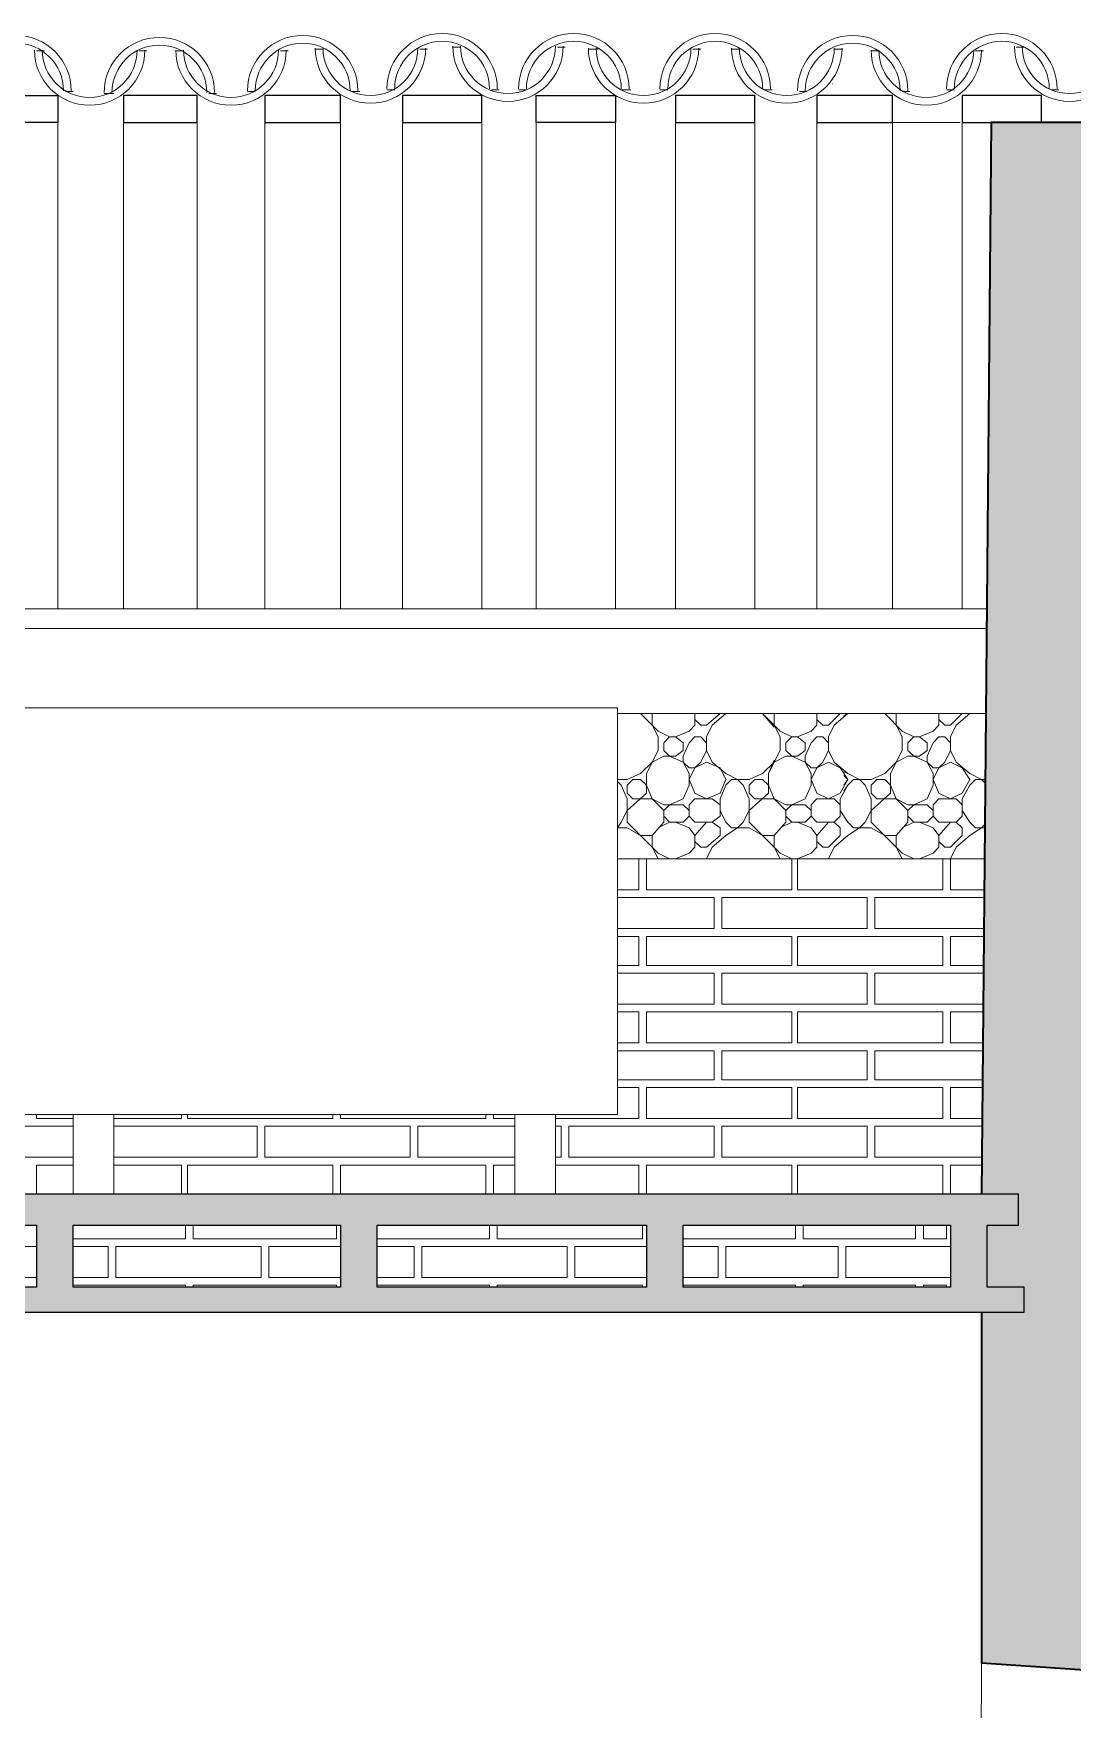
# Model space of a CAD drawing. Header units: millimetres. Extents: x 522330 to 539110, y -796875 to -790495.
# Drawn here: x 525977 to 527682, y -793246 to -790498 of the extents above; entities that cross this region are included whole.
import ezdxf

# ---------------------------------------------------------------- set-up
doc = ezdxf.new("R2010")
doc.units = ezdxf.units.MM
for name, color, linetype, lineweight in [('A-ALV-___-___-EXI', 250, 'Continuous', 35), ('A-COB-___-___-EXI', 250, 'Continuous', 25), ('A-PIS-___-___-EXI', 250, 'Continuous', 25), ('A-POR-___-___-EXI', 250, 'Continuous', 25)]:
    doc.layers.add(name, color=color, linetype=linetype, lineweight=lineweight)

msp = doc.modelspace()

# ---------------------------------------------------------------- hatches: boundary and pattern name
at = {"layer": 'A-ALV-___-___-EXI'}
h = msp.add_hatch(color=11, dxfattribs=at)
h.paths.add_polyline_path([(536442.5, -795696.4), (536884.2, -795696.4), (536884.2, -794733.6), (536690.3, -794733.6), (536442.5, -794743.1), (536442.5, -795693.3)])
h.paths.add_polyline_path([(523051.7, -795674.2), (523493.4, -795674.2), (523477.5, -794733.6), (523258.2, -794679.6), (523051.7, -794679.6), (523051.7, -794983.5)])
h.paths.add_polyline_path([(523255.1, -793246.4), (523477.5, -793233.7), (523477.5, -792595), (523407.6, -792595), (523408.1, -792553.7), (523477.5, -792553.7), (523477.5, -792452), (523413.9, -792452), (523413.9, -792401.2), (523477.5, -792401.2), (523477.5, -790621.7), (523042.2, -790621.7), (523048.5, -793246.4)])
h.paths.add_polyline_path([(536687.2, -793230.6), (536884.2, -793230.6), (536861.9, -790618.5), (536480.6, -790618.5), (536480.6, -792401.2), (536560.1, -792401.2), (536560.1, -792452), (536455.2, -792452), (536455.2, -792553.7), (536556.9, -792553.7), (536556.9, -792595), (536442.5, -792595), (536442.5, -793122.5), (536684, -793132)])
h.paths.add_polyline_path([(531977.8, -793192.4), (532213, -793192.4), (532422.7, -793176.5), (532422.7, -792595), (532324.2, -792595), (532324.9, -792553.7), (532394.1, -792553.7), (532394.1, -792452), (532327.4, -792452), (532327.5, -792401.2), (532394.1, -792401.2), (532394.1, -790643.9), (531984.2, -790643.9), (531979.5, -792538.7)])
h.paths.add_polyline_path([(527970.8, -793182.9), (527970.8, -792595), (527865.9, -792595), (527865.9, -792553.7), (527869.1, -792553.7), (527869.1, -792404.4), (527935.8, -792404.4), (527929.4, -790643.9), (527548.1, -790643.9), (527532.2, -792401.2), (527593.2, -792401.2), (527592.6, -792452), (527541.8, -792452), (527541.8, -792553.7), (527602.1, -792553.7), (527602.1, -792595), (527532.2, -792595), (527532.2, -793170.2), (527726.1, -793182.9)])
at = {"layer": 'A-PIS-___-___-EXI', "true_color": 0xc19a82}
h = msp.add_hatch(color=33, dxfattribs=at)
h.paths.add_polyline_path([(527602.1, -792595), (527602.1, -792553.7), (527541.8, -792553.7), (527541.8, -792452), (527593.2, -792452), (527593.2, -792401.2), (523413.9, -792401.2), (523413.9, -792452), (523477.5, -792452), (523477.5, -792553.7), (523407.4, -792553.7), (523408.1, -792595), (527488.6, -792595)])
h.paths.add_polyline_path([(523979.6, -792553.7), (523537.9, -792553.7), (523537.9, -792452), (523979.6, -792452), (523979.6, -792538.7)])
h.paths.add_polyline_path([(524538.9, -792553.7), (524538.9, -792452), (524980.6, -792452), (524980.6, -792553.7), (524977.1, -792553.7)])
h.paths.add_polyline_path([(524040, -792553.7), (524040, -792452), (524478.5, -792452), (524478.5, -792553.7)])
h.paths.add_polyline_path([(526041.9, -792553.7), (526041.9, -792452), (526480.4, -792452), (526480.4, -792553.7)])
h.paths.add_polyline_path([(527042.9, -792553.7), (527042.9, -792452), (527481.4, -792452), (527481.4, -792553.7)])
h.paths.add_polyline_path([(526540.8, -792553.7), (526540.8, -792452), (526982.5, -792452), (526982.5, -792553.7)])
h.paths.add_polyline_path([(525479.4, -792553.7), (525040.9, -792553.7), (525040.9, -792452), (525479.4, -792452), (525479.4, -792538.7)])
h.paths.add_polyline_path([(525981.5, -792553.7), (525539.8, -792553.7), (525539.8, -792452), (525981.5, -792452), (525981.5, -792538.7)])

# ---------------------------------------------------------------- linework, layer by layer
at = {"layer": 'A-ALV-___-___-EXI', "color": 18, "lineweight": 9}
for p, q in [((526934.8, -791613.1), (527538.6, -791613.1)), ((526934.8, -791851.4), (527537.2, -791851.4))]:
    msp.add_line(p, q, dxfattribs=at)
at = {"layer": 'A-ALV-___-___-EXI', "color": 251, "lineweight": 9}
for p, q in [((527020.6, -791651.2), (527030.2, -791651.2)), ((527220.8, -791651.2), (527230.4, -791651.2)), ((527001.6, -791800.6), (527020.6, -791791.1)), ((527201.8, -791841.9), (527150.9, -791791.1)), ((527204.1, -791799.4), (527220.8, -791791.1)), ((527252.6, -791800.6), (527230.4, -791791.1)), ((527313, -791791.1), (527300.3, -791772)), ((527402, -791800.6), (527421, -791791.1))]:
    msp.add_line(p, q, dxfattribs=at)
at = {"layer": 'A-ALV-___-___-EXI', "color": 252, "lineweight": 9}
for p, q in [((527436.9, -792474.3), (527436.9, -792452)), ((527430.6, -792487), (527481.4, -792487)), ((527430.6, -792537.8), (527481.4, -792537.8)), ((527436.9, -792553.7), (527436.9, -792550.5))]:
    msp.add_line(p, q, dxfattribs=at)
at = {"layer": 'A-ALV-___-___-EXI'}
msp.add_lwpolyline([(527532.2, -792595), (527532.2, -793170.2), (527726.1, -793182.9), (527970.8, -793182.9), (527970.8, -792595), (527865.9, -792595), (527865.9, -792553.7), (527869.1, -792553.7), (527869.1, -792404.4), (527935.8, -792404.4), (527929.4, -790643.9), (527548.1, -790643.9), (527532.2, -792401.2)], dxfattribs=at)
at = {"layer": 'A-ALV-___-___-EXI', "color": 18, "lineweight": 9, "flags": 128}
msp.add_lwpolyline([(525943.4, -792270.9), (526934.8, -792270.9), (526934.8, -791603.6), (525943.4, -791603.6)], close=True, dxfattribs=at)
at = {"layer": 'A-ALV-___-___-EXI', "color": 251, "lineweight": 9, "flags": 128}
for points in [[(527001.6, -791851.4), (526992, -791832.4), (526992, -791813.3), (526973, -791813.3), (526950.7, -791800.6), (526934.8, -791800.6), (526941.2, -791791.1), (526950.7, -791772), (526982.5, -791743.4), (526982.5, -791711.6), (527001.6, -791673.5), (527001.6, -791651.2), (526992, -791632.2), (526992, -791613.1)], [(526934.8, -791721.2), (526950.7, -791721.2), (526973, -791711.6), (526992, -791692.6), (527011.1, -791683), (527030.2, -791683), (527042.9, -791673.5), (527042.9, -791660.8), (527030.2, -791651.2), (527052.4, -791641.7), (527061.9, -791632.2), (527061.9, -791613.1)], [(526992, -791813.3), (527011.1, -791791.1), (527011.1, -791772), (527020.6, -791762.5), (527042.9, -791752.9), (527052.4, -791730.7), (527052.4, -791711.6), (527042.9, -791692.6), (527020.6, -791683), (527011.1, -791673.5), (527011.1, -791660.8), (527020.6, -791651.2), (527001.6, -791641.7), (526973, -791613.1)], [(527081, -791660.8), (527071.5, -791651.2), (527061.9, -791651.2), (527052.4, -791660.8), (527042.9, -791683), (527042.9, -791692.6), (527052.4, -791702.1), (527061.9, -791702.1), (527071.5, -791692.6), (527081, -791673.5), (527081, -791651.2), (527090.5, -791632.2), (527112.8, -791613.1)], [(527061.9, -791622.6), (527071.5, -791632.2), (527081, -791632.2), (527103.2, -791613.1)], [(527306.6, -791616.3), (527313, -791613.1), (527290.7, -791632.2), (527281.2, -791651.2), (527281.2, -791673.5), (527271.7, -791692.6), (527262.1, -791702.1), (527252.6, -791702.1), (527243.1, -791692.6), (527220.8, -791683), (527211.3, -791673.5), (527211.3, -791660.8), (527220.8, -791651.2), (527201.8, -791641.7), (527173.2, -791613.1), (527192.2, -791635.4), (527192.2, -791632.2), (527192.2, -791613.1), (527192.2, -791632.2), (527201.8, -791651.2), (527201.8, -791673.5), (527182.7, -791711.6), (527182.7, -791743.4), (527150.9, -791772), (527141.4, -791791.1), (527131.8, -791800.6), (527112.8, -791813.3), (527090.5, -791832.4), (527081, -791851.4)], [(527150.9, -791772), (527182.7, -791743.4), (527182.7, -791711.6), (527192.2, -791689.4), (527192.2, -791692.6), (527173.2, -791711.6), (527192.2, -791692.6), (527211.3, -791683), (527230.4, -791683), (527243.1, -791673.5), (527243.1, -791660.8), (527230.4, -791651.2), (527252.6, -791641.7), (527262.1, -791632.2), (527262.1, -791613.1)], [(527262.1, -791622.6), (527271.7, -791632.2), (527281.2, -791632.2), (527300.3, -791613.1)], [(527392.4, -791613.1), (527392.4, -791632.2), (527402, -791651.2), (527402, -791673.5), (527382.9, -791711.6), (527382.9, -791743.4), (527351.1, -791772), (527341.6, -791791.1), (527332, -791800.6), (527313, -791813.3), (527290.7, -791832.4), (527281.2, -791851.4), (527290.7, -791832.4), (527313, -791813.3), (527332, -791800.6)], [(527306.6, -791740.2), (527313, -791730.7), (527322.5, -791721.2), (527351.1, -791721.2), (527373.4, -791711.6), (527392.4, -791692.6), (527411.5, -791683), (527430.6, -791683), (527443.3, -791673.5), (527443.3, -791660.8), (527430.6, -791651.2), (527452.8, -791641.7), (527462.3, -791632.2), (527462.3, -791613.1)], [(527430.6, -791651.2), (527421, -791651.2), (527402, -791641.7), (527373.4, -791613.1)], [(527481.4, -791660.8), (527471.9, -791651.2), (527462.3, -791651.2), (527452.8, -791660.8), (527443.3, -791683), (527443.3, -791692.6), (527452.8, -791702.1), (527462.3, -791702.1), (527471.9, -791692.6), (527481.4, -791673.5), (527481.4, -791651.2), (527490.9, -791632.2), (527513.2, -791613.1)], [(527462.3, -791622.6), (527471.9, -791632.2), (527481.4, -791632.2), (527500.5, -791613.1)], [(527192.2, -791813.3), (527211.3, -791791.1), (527211.3, -791772), (527220.8, -791762.5), (527243.1, -791752.9), (527252.6, -791730.7), (527252.6, -791711.6), (527243.1, -791692.6), (527243.1, -791683), (527252.6, -791660.8), (527262.1, -791651.2), (527271.7, -791651.2), (527281.2, -791660.8)], [(527392.4, -791813.3), (527411.5, -791791.1), (527411.5, -791772), (527421, -791762.5), (527443.3, -791752.9), (527452.8, -791730.7), (527452.8, -791711.6), (527443.3, -791692.6), (527421, -791683), (527411.5, -791673.5), (527411.5, -791660.8), (527421, -791651.2)], [(526982.5, -791851.4), (526982.5, -791902.3), (527220.8, -791902.3), (527220.8, -791851.4), (527201.8, -791841.9), (527150.9, -791791.1), (527150.9, -791752.9), (527141.4, -791730.7), (527131.8, -791721.2), (527112.8, -791711.6), (527090.5, -791692.6), (527081, -791673.5)], [(527421, -791851.4), (527402, -791841.9), (527351.1, -791791.1), (527351.1, -791752.9), (527341.6, -791730.7), (527332, -791721.2), (527313, -791711.6), (527290.7, -791692.6), (527281.2, -791673.5)], [(527538.3, -791727.2), (527532.2, -791721.2), (527513.2, -791711.6), (527490.9, -791692.6), (527481.4, -791673.5)], [(527081, -791692.6), (527103.2, -791702.1), (527112.8, -791721.2), (527103.2, -791743.4), (527081, -791752.9), (527061.9, -791743.4), (527052.4, -791721.2), (527061.9, -791702.1), (527081, -791692.6), (527103.2, -791702.1)], [(527281.2, -791692.6), (527300.3, -791702.1), (527313, -791721.2), (527300.3, -791743.4), (527281.2, -791752.9), (527262.1, -791743.4), (527252.6, -791721.2), (527262.1, -791702.1), (527281.2, -791692.6), (527300.3, -791702.1)], [(527332, -791721.2), (527313, -791711.6), (527306.6, -791708.4)], [(527481.4, -791692.6), (527500.5, -791702.1), (527513.2, -791721.2), (527500.5, -791743.4), (527481.4, -791752.9), (527462.3, -791743.4), (527452.8, -791721.2), (527462.3, -791702.1), (527481.4, -791692.6), (527500.5, -791702.1)], [(527020.6, -791851.4), (527001.6, -791841.9), (526950.7, -791791.1), (526950.7, -791752.9), (526941.2, -791730.7), (526934.8, -791724.3)], [(527011.1, -791772), (526992, -791752.9), (526960.3, -791752.9), (526950.7, -791743.4), (526950.7, -791730.7), (526960.3, -791721.2), (526973, -791721.2), (526982.5, -791730.7), (526992, -791752.9), (527011.1, -791762.5), (527042.9, -791762.5), (527052.4, -791772)], [(527011.1, -791781.5), (527020.6, -791791.1), (527042.9, -791791.1), (527052.4, -791781.5), (527061.9, -791791.1), (527090.5, -791791.1), (527103.2, -791781.5), (527103.2, -791752.9), (527112.8, -791730.7), (527122.3, -791721.2), (527150.9, -791721.2), (527173.2, -791711.6), (527150.9, -791721.2)], [(527150.9, -791730.7), (527160.4, -791721.2), (527150.9, -791730.7), (527150.9, -791743.4), (527160.4, -791752.9), (527192.2, -791752.9), (527182.7, -791730.7), (527192.2, -791752.9), (527211.3, -791762.5), (527243.1, -791762.5), (527252.6, -791772)], [(527252.6, -791781.5), (527262.1, -791791.1), (527290.7, -791791.1), (527300.3, -791781.5), (527300.3, -791752.9), (527313, -791730.7), (527322.5, -791721.2)], [(527306.6, -791730.7), (527313, -791721.2), (527306.6, -791714.8)], [(527411.5, -791772), (527392.4, -791752.9), (527360.6, -791752.9), (527351.1, -791743.4), (527351.1, -791730.7), (527360.6, -791721.2), (527373.4, -791721.2), (527382.9, -791730.7), (527392.4, -791752.9), (527411.5, -791762.5), (527443.3, -791762.5), (527452.8, -791772)], [(527500.5, -791781.5), (527500.5, -791752.9), (527513.2, -791730.7), (527522.7, -791721.2), (527538.4, -791721.2)], [(527052.4, -791781.5), (527052.4, -791762.5), (527061.9, -791752.9), (527090.5, -791752.9), (527103.2, -791762.5)], [(527150.9, -791743.4), (527160.4, -791752.9), (527192.2, -791752.9), (527211.3, -791772)], [(527211.3, -791781.5), (527220.8, -791791.1), (527243.1, -791791.1), (527252.6, -791781.5), (527252.6, -791762.5), (527262.1, -791752.9), (527290.7, -791752.9), (527300.3, -791762.5)], [(527452.8, -791781.5), (527452.8, -791762.5), (527462.3, -791752.9), (527490.9, -791752.9), (527500.5, -791762.5)], [(527030.2, -791851.4), (527052.4, -791841.9), (527061.9, -791832.4), (527061.9, -791813.3), (527081, -791791.1)], [(527061.9, -791813.3), (527052.4, -791800.6), (527030.2, -791791.1)], [(527061.9, -791822.8), (527071.5, -791832.4), (527081, -791832.4), (527103.2, -791813.3), (527103.2, -791800.6), (527090.5, -791791.1)], [(527103.2, -791772), (527112.8, -791791.1), (527122.3, -791800.6), (527150.9, -791800.6)], [(527252.6, -791841.9), (527262.1, -791832.4), (527262.1, -791813.3), (527281.2, -791791.1)], [(527281.2, -791832.4), (527300.3, -791813.3), (527300.3, -791800.6), (527290.7, -791791.1)], [(527322.5, -791800.6), (527313, -791791.1), (527322.5, -791800.6), (527351.1, -791800.6), (527373.4, -791813.3), (527392.4, -791813.3), (527392.4, -791832.4), (527402, -791851.4)], [(527411.5, -791781.5), (527421, -791791.1), (527443.3, -791791.1), (527452.8, -791781.5), (527462.3, -791791.1), (527490.9, -791791.1), (527500.5, -791781.5)], [(527430.6, -791851.4), (527452.8, -791841.9), (527462.3, -791832.4), (527462.3, -791813.3), (527481.4, -791791.1)], [(527462.3, -791813.3), (527452.8, -791800.6), (527430.6, -791791.1)], [(527462.3, -791822.8), (527471.9, -791832.4), (527481.4, -791832.4), (527500.5, -791813.3), (527500.5, -791800.6), (527490.9, -791791.1)], [(527500.5, -791772), (527513.2, -791791.1), (527522.7, -791800.6), (527537.7, -791800.6)], [(527468.7, -791851.4), (527468.7, -791902.3), (527230.4, -791902.3), (527230.4, -791851.4), (527252.6, -791841.9), (527262.1, -791832.4), (527262.1, -791813.3), (527252.6, -791800.6), (527262.1, -791813.3)], [(527536.7, -791902.3), (527481.4, -791902.3), (527481.4, -791851.4), (527490.9, -791832.4), (527513.2, -791813.3), (527532.2, -791800.6), (527537.7, -791795.1)]]:
    msp.add_lwpolyline(points, dxfattribs=at)
for points in [[(527173.2, -791721.2), (527160.4, -791721.2), (527173.2, -791721.2), (527182.7, -791730.7)], [(527192.2, -791832.4), (527201.8, -791851.4), (527192.2, -791832.4), (527192.2, -791813.3), (527173.2, -791813.3), (527150.9, -791800.6), (527173.2, -791813.3), (527192.2, -791813.3)], [(527262.1, -791822.8), (527271.7, -791832.4), (527281.2, -791832.4), (527271.7, -791832.4)]]:
    msp.add_lwpolyline(points, close=True, dxfattribs=at)
at = {"layer": 'A-ALV-___-___-EXI', "color": 252, "lineweight": 9, "flags": 128}
for points in [[(526934.8, -791902.3), (526969.8, -791902.3), (526969.8, -791851.4)], [(526934.8, -791915), (527093.7, -791915), (527093.7, -791965.8), (526934.8, -791965.8)], [(527536.2, -791965.8), (527357.5, -791965.8), (527357.5, -791915), (527536.6, -791915)], [(526934.8, -791978.5), (526969.8, -791978.5), (526969.8, -792026.2), (526934.8, -792026.2)], [(527535.4, -792026.2), (527481.4, -792026.2), (527481.4, -791978.5), (527535.4, -791978.5)], [(526934.8, -792038.9), (527093.7, -792038.9), (527093.7, -792089.8), (526934.8, -792089.8)], [(527535.1, -792089.8), (527357.5, -792089.8), (527357.5, -792038.9), (527535.4, -792038.9)], [(526934.8, -792102.5), (526969.8, -792102.5), (526969.8, -792153.3), (526934.8, -792153.3)], [(527534.5, -792153.3), (527481.4, -792153.3), (527481.4, -792102.5), (527534.9, -792102.5)], [(526934.8, -792166), (527093.7, -792166), (527093.7, -792213.7), (526934.8, -792213.7)], [(527533.9, -792213.7), (527357.5, -792213.7), (527357.5, -792166), (527534.4, -792166)], [(526934.8, -792226.4), (526969.8, -792226.4), (526969.8, -792277.2), (526833.1, -792277.2)], [(527533.4, -792277.2), (527481.4, -792277.2), (527481.4, -792226.4), (527533.8, -792226.4)], [(525981.5, -792270.9), (525981.5, -792277.2), (526041.9, -792277.2)], [(526108.6, -792277.2), (526219.8, -792277.2), (526219.8, -792270.9)], [(526229.4, -792270.9), (526229.4, -792277.2), (526467.7, -792277.2), (526467.7, -792270.9)], [(526480.4, -792270.9), (526480.4, -792277.2), (526718.7, -792277.2), (526718.7, -792270.9)], [(526731.5, -792270.9), (526731.5, -792277.2), (526766.4, -792277.2)], [(526041.9, -792340.8), (525854.4, -792340.8), (525854.4, -792290), (526041.9, -792290)], [(526108.6, -792290), (526343.8, -792290), (526343.8, -792340.8), (526108.6, -792340.8)], [(526766.4, -792340.8), (526607.5, -792340.8), (526607.5, -792290), (526766.4, -792290)], [(526833.1, -792290), (526842.7, -792290), (526842.7, -792340.8), (526833.1, -792340.8)], [(527532.2, -792340.8), (527357.5, -792340.8), (527357.5, -792290), (527533.2, -792290)], [(525981.5, -792401.2), (525981.5, -792353.5), (526041.9, -792353.5)], [(526108.6, -792353.5), (526219.8, -792353.5), (526219.8, -792401.2)], [(526229.4, -792401.2), (526229.4, -792353.5), (526467.7, -792353.5), (526467.7, -792401.2)], [(526480.4, -792401.2), (526480.4, -792353.5), (526718.7, -792353.5), (526718.7, -792401.2)], [(526731.5, -792401.2), (526731.5, -792353.5), (526766.4, -792353.5)], [(526833.1, -792353.5), (526969.8, -792353.5), (526969.8, -792401.2)], [(526982.5, -792401.2), (526982.5, -792353.5), (527220.8, -792353.5), (527220.8, -792401.2)], [(527230.4, -792401.2), (527230.4, -792353.5), (527468.7, -792353.5), (527468.7, -792401.2)], [(527481.4, -792401.2), (527481.4, -792353.5), (527532.2, -792353.5)], [(526041.9, -792474.3), (526226.2, -792474.3), (526226.2, -792452)], [(526238.9, -792452), (526238.9, -792474.3), (526474.1, -792474.3), (526474.1, -792452)], [(526540.8, -792474.3), (526725.1, -792474.3), (526725.1, -792452)], [(526737.8, -792452), (526737.8, -792474.3), (526976.1, -792474.3), (526976.1, -792452)], [(527042.9, -792474.3), (527227.2, -792474.3), (527227.2, -792452)], [(527239.9, -792452), (527239.9, -792474.3), (527278, -792474.3)], [(527239.9, -792474.3), (527424.2, -792474.3), (527424.2, -792452)], [(527475, -792474.3), (527436.9, -792474.3), (527475, -792474.3), (527475, -792452)], [(525981.5, -792537.8), (525863.9, -792537.8), (525863.9, -792487), (525981.5, -792487)], [(526041.9, -792487), (526099.1, -792487), (526099.1, -792537.8), (526041.9, -792537.8)], [(526480.4, -792537.8), (526362.8, -792537.8), (526362.8, -792487), (526480.4, -792487)], [(526540.8, -792487), (526601.2, -792487), (526601.2, -792537.8), (526540.8, -792537.8)], [(526982.5, -792537.8), (526864.9, -792537.8), (526864.9, -792487), (526982.5, -792487)], [(527042.9, -792487), (527100.1, -792487), (527100.1, -792537.8), (527042.9, -792537.8)], [(527278, -792537.8), (527112.8, -792537.8), (527112.8, -792487), (527278, -792487)], [(527239.9, -792487), (527297.1, -792487), (527297.1, -792537.8), (527239.9, -792537.8)], [(527475, -792537.8), (527309.8, -792537.8), (527309.8, -792487), (527475, -792487)], [(526041.9, -792550.5), (526226.2, -792550.5), (526226.2, -792553.7)], [(526238.9, -792553.7), (526238.9, -792550.5), (526474.1, -792550.5), (526474.1, -792553.7)], [(526540.8, -792550.5), (526725.1, -792550.5), (526725.1, -792553.7)], [(526737.8, -792553.7), (526737.8, -792550.5), (526976.1, -792550.5), (526976.1, -792553.7)], [(527042.9, -792550.5), (527227.2, -792550.5), (527227.2, -792553.7)], [(527239.9, -792553.7), (527239.9, -792550.5), (527278, -792550.5)], [(527239.9, -792550.5), (527424.2, -792550.5), (527424.2, -792553.7)], [(527475, -792550.5), (527436.9, -792550.5), (527475, -792550.5), (527475, -792553.7)]]:
    msp.add_lwpolyline(points, dxfattribs=at)
for points in [[(527344.8, -791915), (527344.8, -791965.8), (527106.4, -791965.8), (527106.4, -791915)], [(527220.8, -791978.5), (527220.8, -792026.2), (526982.5, -792026.2), (526982.5, -791978.5)], [(527468.7, -791978.5), (527468.7, -792026.2), (527230.4, -792026.2), (527230.4, -791978.5)], [(527344.8, -792038.9), (527344.8, -792089.8), (527106.4, -792089.8), (527106.4, -792038.9)], [(527220.8, -792102.5), (527220.8, -792153.3), (526982.5, -792153.3), (526982.5, -792102.5)], [(527468.7, -792102.5), (527468.7, -792153.3), (527230.4, -792153.3), (527230.4, -792102.5)], [(527344.8, -792166), (527344.8, -792213.7), (527106.4, -792213.7), (527106.4, -792166)], [(527220.8, -792226.4), (527220.8, -792277.2), (526982.5, -792277.2), (526982.5, -792226.4)], [(527468.7, -792226.4), (527468.7, -792277.2), (527230.4, -792277.2), (527230.4, -792226.4)], [(526594.8, -792290), (526594.8, -792340.8), (526356.5, -792340.8), (526356.5, -792290)], [(527093.7, -792290), (527093.7, -792340.8), (526855.4, -792340.8), (526855.4, -792290)], [(527344.8, -792290), (527344.8, -792340.8), (527106.4, -792340.8), (527106.4, -792290)], [(526350.1, -792487), (526350.1, -792537.8), (526111.8, -792537.8), (526111.8, -792487)], [(526852.2, -792487), (526852.2, -792537.8), (526613.9, -792537.8), (526613.9, -792487)]]:
    msp.add_lwpolyline(points, close=True, dxfattribs=at)
at = {"layer": 'A-ALV-___-___-EXI', "color": 18, "lineweight": 9, "flags": 128}
for points in [[(526108.6, -792401.2), (526108.6, -792270.9), (526041.9, -792270.9), (526041.9, -792401.2)], [(526833.1, -792401.2), (526833.1, -792270.9), (526766.4, -792270.9), (526766.4, -792401.2)]]:
    msp.add_lwpolyline(points, dxfattribs=at)
at = {"layer": 'A-COB-___-___-EXI', "color": 18, "lineweight": 9}
for p, q in [((525994.2, -790526.3), (525981.5, -790526.3)), ((526149.9, -790526.3), (526162.7, -790526.3)), ((526223, -790526.3), (526210.3, -790526.3)), ((526381.9, -790526.3), (526394.6, -790526.3)), ((526451.8, -790523.2), (526439.1, -790523.2)), ((526610.7, -790523.2), (526623.4, -790523.2)), ((526677.4, -790520), (526664.7, -790520)), ((526836.3, -790520), (526849, -790520)), ((526903.1, -790523.2), (526887.2, -790523.2)), ((527058.8, -790523.2), (527071.5, -790523.2)), ((527135, -790523.2), (527122.3, -790523.2)), ((527290.7, -790523.2), (527303.4, -790523.2)), ((527363.8, -790526.3), (527351.1, -790526.3)), ((527522.7, -790526.3), (527535.4, -790526.3)), ((527602.1, -790520), (527589.4, -790520)), ((526029.2, -790593.1), (526041.9, -790593.1)), ((526108.6, -790596.2), (526092.7, -790596.2)), ((526264.3, -790596.2), (526277, -790596.2)), ((526340.6, -790593.1), (526327.9, -790593.1)), ((526499.5, -790593.1), (526512.2, -790593.1)), ((526569.4, -790589.9), (526556.7, -790589.9)), ((526728.3, -790589.9), (526741, -790589.9)), ((526785.5, -790589.9), (526772.8, -790589.9)), ((526941.2, -790589.9), (526957.1, -790589.9)), ((527017.5, -790589.9), (527004.7, -790589.9)), ((527176.3, -790589.9), (527189, -790589.9)), ((527246.2, -790593.1), (527233.5, -790593.1)), ((527402, -790593.1), (527414.7, -790593.1)), ((527487.7, -790589.9), (527475, -790589.9)), ((527646.6, -790589.9), (527659.3, -790589.9)), ((527497.3, -790643.9), (527290.7, -790643.9)), ((523477.5, -791441.5), (527540.9, -791441.5)), ((527540.6, -791473.3), (523477.5, -791473.3))]:
    msp.add_line(p, q, dxfattribs=at)
at = {"layer": 'A-COB-___-___-EXI', "color": 18, "lineweight": 9, "flags": 128}
for points in [[(527287.5, -790580.4), (527287.6, -790580.4), (527287.6, -790580.4)], [(527540.9, -791441.5), (527500.5, -791441.5), (527500.5, -790643.9), (527548.1, -790643.9)]]:
    msp.add_lwpolyline(points, dxfattribs=at)
at = {"layer": 'A-COB-___-___-EXI', "color": 248, "lineweight": 25, "flags": 128}
for points in [[(525886.2, -790599.4), (526016.5, -790599.4), (526016.5, -790643.9), (525886.2, -790643.9)], [(526124.5, -790643.9), (526245.3, -790643.9), (526245.3, -790599.4), (526124.5, -790599.4)], [(526356.5, -790643.9), (526480.4, -790643.9), (526480.4, -790599.4), (526356.5, -790599.4)], [(526582.1, -790643.9), (526712.4, -790643.9), (526712.4, -790599.4), (526582.1, -790599.4)], [(526801.4, -790599.4), (526931.7, -790599.4), (526931.7, -790643.9), (526801.4, -790643.9)], [(527030.2, -790643.9), (527160.4, -790643.9), (527160.4, -790599.4), (527030.2, -790599.4)], [(527262.1, -790643.9), (527386.1, -790643.9), (527386.1, -790599.4), (527262.1, -790599.4)]]:
    msp.add_lwpolyline(points, close=True, dxfattribs=at)
msp.add_lwpolyline([(527630.7, -790643.9), (527630.7, -790599.4), (527500.5, -790599.4), (527500.5, -790643.9), (527548.1, -790643.9)], dxfattribs=at)
at = {"layer": 'A-COB-___-___-EXI', "color": 18, "lineweight": 9, "flags": 128}
for points in [[(526016.5, -790643.9), (525886.2, -790643.9), (525886.2, -791441.5), (526016.5, -791441.5)], [(526245.3, -790643.9), (526124.5, -790643.9), (526124.5, -791441.5), (526245.3, -791441.5)], [(526480.4, -790643.9), (526356.5, -790643.9), (526356.5, -791441.5), (526480.4, -791441.5)], [(526712.4, -790643.9), (526582.1, -790643.9), (526582.1, -791441.5), (526712.4, -791441.5)], [(526931.7, -790643.9), (526801.4, -790643.9), (526801.4, -791441.5), (526931.7, -791441.5)], [(527160.4, -790643.9), (527030.2, -790643.9), (527030.2, -791441.5), (527160.4, -791441.5)], [(527262.1, -790643.9), (527386.1, -790643.9), (527386.1, -791441.5), (527262.1, -791441.5)], [(527290.7, -791473.3), (527490.9, -791473.3)]]:
    msp.add_lwpolyline(points, close=True, dxfattribs=at)
at = {"layer": 'A-COB-___-___-EXI', "color": 18, "lineweight": 9}
for points in [[(526737.8, -790588.3), (526737.8, -790538.3), (526697.3, -790497.7), (526647.2, -790497.7), (526597.2, -790497.7), (526556.7, -790538.3), (526556.7, -790588.3)], [(526953.9, -790588.3), (526953.9, -790538.3), (526913.4, -790497.7), (526863.3, -790497.7), (526813.3, -790497.7), (526772.8, -790538.3), (526772.8, -790588.3)], [(527185.9, -790588.3), (527185.9, -790538.3), (527145.3, -790497.7), (527095.3, -790497.7), (527045.3, -790497.7), (527004.7, -790538.3), (527004.7, -790588.3)], [(527656.2, -790588.3), (527656.2, -790538.3), (527615.6, -790497.7), (527565.6, -790497.7), (527515.6, -790497.7), (527475, -790538.3), (527475, -790588.3)], [(526038.7, -790591.5), (526038.7, -790541.5), (525998.2, -790500.9), (525948.2, -790500.9), (525898.1, -790500.9), (525857.6, -790541.5), (525857.6, -790591.5)], [(526026, -790591.5), (526026, -790548.5), (525991.2, -790513.6), (525948.2, -790513.6), (525905.2, -790513.6), (525870.3, -790548.5), (525870.3, -790591.5)], [(525978.3, -790524.8), (525978.3, -790574.8), (526018.9, -790615.3), (526068.9, -790615.3), (526118.9, -790615.3), (526159.5, -790574.8), (526159.5, -790524.8)], [(525991.1, -790524.8), (525991.1, -790567.8), (526025.9, -790602.6), (526068.9, -790602.6), (526111.9, -790602.6), (526146.8, -790567.8), (526146.8, -790524.8)], [(526273.9, -790594.7), (526273.9, -790544.6), (526233.3, -790504.1), (526183.3, -790504.1), (526133.3, -790504.1), (526092.7, -790544.6), (526092.7, -790594.7)], [(526261.2, -790594.7), (526261.2, -790551.7), (526226.3, -790516.8), (526183.3, -790516.8), (526140.3, -790516.8), (526105.5, -790551.7), (526105.5, -790594.7)], [(526210.3, -790524.8), (526210.3, -790574.8), (526250.9, -790615.3), (526300.9, -790615.3), (526350.9, -790615.3), (526391.4, -790574.8), (526391.4, -790524.8)], [(526223, -790524.8), (526223, -790567.8), (526257.9, -790602.6), (526300.9, -790602.6), (526343.9, -790602.6), (526378.7, -790567.8), (526378.7, -790524.8)], [(526509, -790591.5), (526509, -790541.5), (526468.5, -790500.9), (526418.5, -790500.9), (526368.5, -790500.9), (526327.9, -790541.5), (526327.9, -790591.5)], [(526496.3, -790591.5), (526496.3, -790548.5), (526461.5, -790513.6), (526418.5, -790513.6), (526375.5, -790513.6), (526340.6, -790548.5), (526340.6, -790591.5)], [(526439.1, -790521.6), (526439.1, -790571.6), (526479.7, -790612.1), (526529.7, -790612.1), (526579.7, -790612.1), (526620.2, -790571.6), (526620.2, -790521.6)], [(526451.8, -790521.6), (526451.8, -790564.6), (526486.7, -790599.4), (526529.7, -790599.4), (526572.7, -790599.4), (526607.5, -790564.6), (526607.5, -790521.6)], [(526725.1, -790588.3), (526725.1, -790545.3), (526690.3, -790510.5), (526647.2, -790510.5), (526604.3, -790510.5), (526569.4, -790545.3), (526569.4, -790588.3)], [(526664.7, -790518.4), (526664.7, -790568.4), (526705.3, -790609), (526755.3, -790609), (526805.3, -790609), (526845.9, -790568.4), (526845.9, -790518.4)], [(526677.4, -790518.4), (526677.4, -790561.4), (526712.3, -790596.2), (526755.3, -790596.2), (526798.3, -790596.2), (526833.1, -790561.4), (526833.1, -790518.4)], [(526941.2, -790588.3), (526941.2, -790545.3), (526906.3, -790510.5), (526863.3, -790510.5), (526820.3, -790510.5), (526785.5, -790545.3), (526785.5, -790588.3)], [(526887.2, -790521.6), (526887.2, -790571.6), (526927.7, -790612.1), (526977.7, -790612.1), (527027.8, -790612.1), (527068.3, -790571.6), (527068.3, -790521.6)], [(526899.9, -790521.6), (526899.9, -790564.6), (526934.7, -790599.4), (526977.7, -790599.4), (527020.7, -790599.4), (527055.6, -790564.6), (527055.6, -790521.6)], [(527173.2, -790588.3), (527173.2, -790545.3), (527138.3, -790510.5), (527095.3, -790510.5), (527052.3, -790510.5), (527017.5, -790545.3), (527017.5, -790588.3)], [(527122.3, -790521.6), (527122.3, -790571.6), (527162.9, -790612.1), (527212.9, -790612.1), (527262.9, -790612.1), (527303.4, -790571.6), (527303.4, -790521.6)], [(527135, -790521.6), (527135, -790564.6), (527169.9, -790599.4), (527212.9, -790599.4), (527255.9, -790599.4), (527290.7, -790564.6), (527290.7, -790521.6)], [(527411.5, -790591.5), (527411.5, -790541.5), (527370.9, -790500.9), (527320.9, -790500.9), (527270.9, -790500.9), (527230.4, -790541.5), (527230.4, -790591.5)], [(527398.8, -790591.5), (527398.8, -790548.5), (527363.9, -790513.6), (527320.9, -790513.6), (527277.9, -790513.6), (527243.1, -790548.5), (527243.1, -790591.5)], [(527351.1, -790524.8), (527351.1, -790574.8), (527391.6, -790615.3), (527441.7, -790615.3), (527491.7, -790615.3), (527532.2, -790574.8), (527532.2, -790524.8)], [(527363.8, -790524.8), (527363.8, -790567.8), (527398.7, -790602.6), (527441.7, -790602.6), (527484.7, -790602.6), (527519.5, -790567.8), (527519.5, -790524.8)], [(527643.5, -790588.3), (527643.5, -790545.3), (527608.6, -790510.5), (527565.6, -790510.5), (527522.6, -790510.5), (527487.7, -790545.3), (527487.7, -790588.3)], [(527586.3, -790518.4), (527586.3, -790568.4), (527626.8, -790609), (527676.8, -790609), (527726.8, -790609), (527767.4, -790568.4), (527767.4, -790518.4)], [(527599, -790518.4), (527599, -790561.4), (527633.8, -790596.2), (527676.8, -790596.2), (527719.8, -790596.2), (527754.7, -790561.4), (527754.7, -790518.4)]]:
    msp.add_open_spline(points, degree=3, knots=[0, 0, 0, 0, 1, 1, 1, 2, 2, 2, 2], dxfattribs=at)
at = {"layer": 'A-PIS-___-___-EXI'}
for points in [[(527602.1, -792595), (527602.1, -792553.7), (527541.8, -792553.7), (527541.8, -792452), (527593.2, -792452), (527593.2, -792401.2), (523413.9, -792401.2), (523413.9, -792452), (523477.5, -792452), (523477.5, -792553.7), (523407.4, -792553.7), (523408.1, -792595)], [(525539.8, -792452), (525981.5, -792452), (525981.5, -792553.7), (525539.8, -792553.7)], [(526041.9, -792452), (526480.4, -792452), (526480.4, -792553.7), (526041.9, -792553.7)], [(526540.8, -792452), (526982.5, -792452), (526982.5, -792553.7), (526540.8, -792553.7)], [(527042.9, -792452), (527481.4, -792452), (527481.4, -792553.7), (527042.9, -792553.7)]]:
    msp.add_lwpolyline(points, close=True, dxfattribs=at)
at = {"layer": 'A-POR-___-___-EXI', "color": 38, "lineweight": 15}
msp.add_line((527532.2, -793170.2), (527519.5, -795696.4), dxfattribs=at)

doc.saveas('drawing.dxf')
